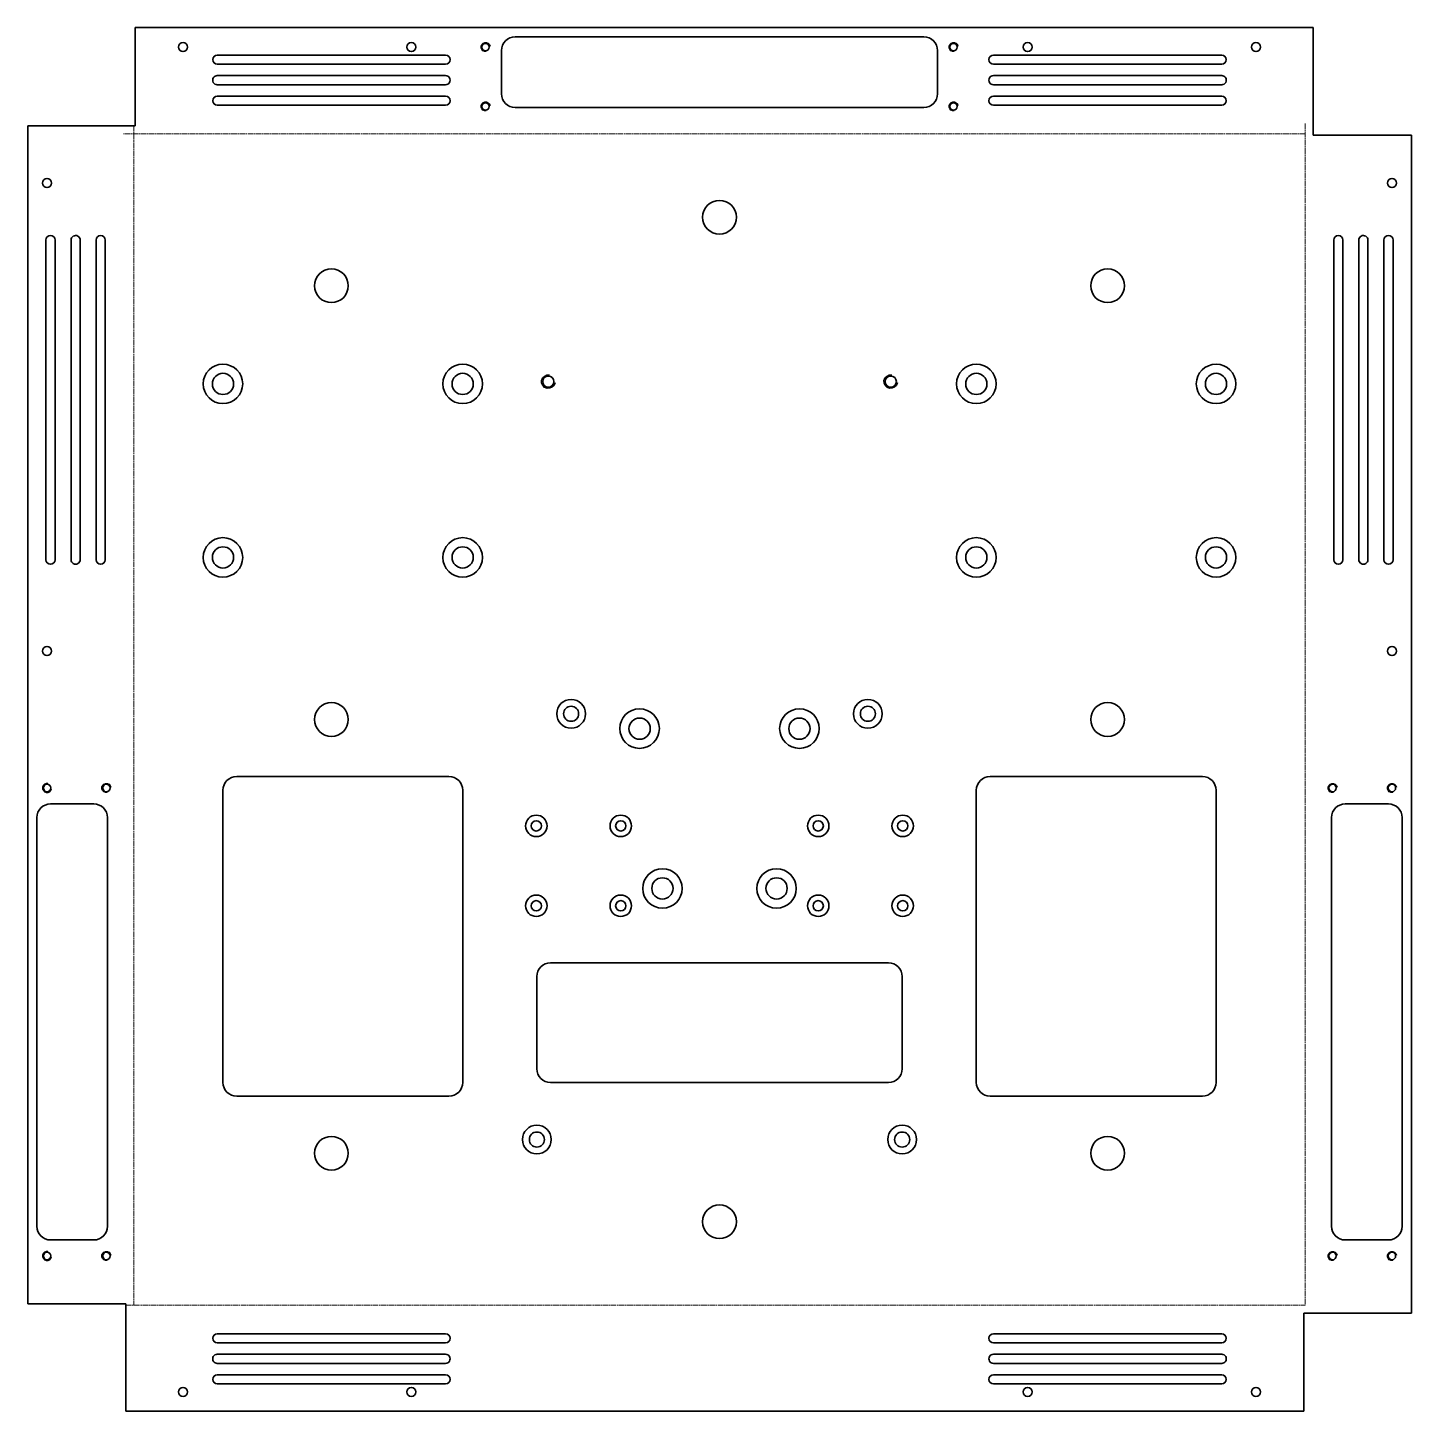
# Model space of a CAD drawing. Header units: millimetres. Extents: x 0 to 606, y 0 to 606.
import ezdxf

# ---------------------------------------------------------------- set-up
doc = ezdxf.new("R2010")
doc.units = ezdxf.units.MM
doc.linetypes.add('Chain', pattern=[13.68, 9.12, -1.14, 2.28, -1.14])
for name, color, linetype, lineweight in [('SIMUMAK Bend Centerline (ISO)', 7, 'Chain', 9), ('SIMUMAK Visible (ISO)', 7, 'Continuous', 35), ('SIMUMAK Visible Narrow (ISO)', 7, 'Continuous', 25)]:
    doc.layers.add(name, color=color, linetype=linetype, lineweight=lineweight)

# ---------------------------------------------------------------- blocks, each defined once
blk = doc.blocks.new('2DOF-150-17-PINF-03_Sheet_2_VIEW3')
at = {"layer": 'SIMUMAK Bend Centerline (ISO)', "ltscale": 0.263158}
for p, q in [((256.52, 261.05), (256.52, -256.52)), ((256.52, 256.52), (-261.05, 256.52)), ((-256.52, 260), (-256.52, -256.52)), ((-260, -256.52), (256.52, -256.52))]:
    blk.add_line(p, q, dxfattribs=at)
at = {"layer": 'SIMUMAK Visible (ISO)'}
for p, q in [((-255.9, 303.05), (260, 303.05)), ((-255.9, 260), (-255.9, 303.05)), ((-89.5, 299.05), (89.5, 299.05)), ((260, 255.9), (260, 303.05)), ((-220, 291.05), (-120, 291.05)), ((-95.5, 274.05), (-95.5, 293.05)), ((95.5, 293.05), (95.5, 274.05)), ((120, 291.05), (220, 291.05)), ((-120, 287.05), (-220, 287.05)), ((220, 287.05), (120, 287.05)), ((-219.98, 282.05), (-120, 282.05)), ((120, 282.05), (219.98, 282.05)), ((-120, 278.05), (-220, 278.05)), ((-220, 273.05), (-120, 273.05)), ((220, 278.05), (120, 278.05)), ((120, 273.05), (220, 273.05)), ((-120, 269.05), (-220, 269.05)), ((89.5, 268.05), (-89.5, 268.05)), ((220, 269.05), (120, 269.05)), ((-303.05, -255.9), (-303.05, 260)), ((-255.9, 260), (-303.05, 260)), ((260, 255.9), (303.05, 255.9)), ((303.05, 255.9), (303.05, -260)), ((-295.05, 70), (-295.05, 210)), ((-291.05, 210), (-291.05, 70)), ((-284.05, 70), (-284.05, 209.98)), ((-280.05, 210.01), (-280.05, 70)), ((-273.05, 70), (-273.05, 210)), ((-269.05, 210), (-269.05, 70)), ((269.05, 70), (269.05, 210)), ((273.05, 210), (273.05, 70)), ((280.05, 70), (280.05, 210.01)), ((284.05, 209.98), (284.05, 70)), ((291.05, 70), (291.05, 210)), ((295.05, 210), (295.05, 70)), ((-211.5, -25), (-118.5, -25)), ((118.5, -25), (211.5, -25)), ((-217.5, -159), (-217.5, -31)), ((-112.5, -31), (-112.5, -159)), ((112.5, -159), (112.5, -31)), ((217.5, -31), (217.5, -159)), ((-293.05, -37), (-274.05, -37)), ((274.05, -37), (293.05, -37)), ((-299.05, -222), (-299.05, -43)), ((-268.05, -43), (-268.05, -222)), ((268.05, -222), (268.05, -43)), ((299.05, -43), (299.05, -222)), ((-74, -106.6), (74, -106.6)), ((-80, -153), (-80, -112.6)), ((80, -112.6), (80, -153)), ((74, -159), (-74, -159)), ((-118.5, -165), (-211.5, -165)), ((211.5, -165), (118.5, -165)), ((-274.05, -228), (-293.05, -228)), ((293.05, -228), (274.05, -228)), ((-260, -255.9), (-303.05, -255.9)), ((-260, -255.9), (-260, -303.05)), ((255.9, -260), (303.05, -260)), ((255.9, -260), (255.9, -303.05)), ((-220, -269.05), (-120, -269.05)), ((120, -269.05), (220, -269.05)), ((-120, -273.05), (-220, -273.05)), ((-220, -278.05), (-120, -278.05)), ((220, -273.05), (120, -273.05)), ((120, -278.05), (220, -278.05)), ((-120, -282.05), (-219.98, -282.05)), ((219.98, -282.05), (120, -282.05)), ((-220, -287.05), (-120, -287.05)), ((120, -287.05), (220, -287.05)), ((-120, -291.05), (-220, -291.05)), ((220, -291.05), (120, -291.05)), ((255.9, -303.05), (-260, -303.05))]:
    blk.add_line(p, q, dxfattribs=at)
for centre, radius in [((-235, 294.55), 2), ((-135, 294.55), 2), ((-102.5, 294.55), 1.62), ((102.5, 294.55), 1.62), ((135, 294.55), 2), ((235, 294.55), 2), ((-102.5, 268.55), 1.62), ((102.5, 268.55), 1.62), ((-294.55, 235), 2), ((294.55, 235), 2), ((0, 220), 7.4), ((-170, 190), 7.4), ((170, 190), 7.4), ((-217.5, 147), 8.65), ((-217.5, 147), 4.65), ((-112.5, 147), 8.65), ((-112.5, 147), 4.65), ((112.5, 147), 8.65), ((112.5, 147), 4.65), ((217.5, 147), 8.65), ((217.5, 147), 4.65), ((-75, 148), 2.46), ((75, 148), 2.46), ((-217.5, 71), 8.65), ((-112.5, 71), 8.65), ((112.5, 71), 8.65), ((217.5, 71), 8.65), ((-217.5, 71), 4.65), ((-112.5, 71), 4.65), ((112.5, 71), 4.65), ((217.5, 71), 4.65), ((-294.55, 30), 2), ((294.55, 30), 2), ((-170, 0), 7.4), ((-65, 2.5), 6.3), ((65, 2.5), 6.3), ((170, 0), 7.4), ((-65, 2.5), 3.3), ((-35, -4), 8.65), ((-35, -4), 4.65), ((35, -4), 8.65), ((35, -4), 4.65), ((65, 2.5), 3.3), ((-294.55, -30), 1.62), ((-268.55, -30), 1.62), ((268.55, -30), 1.62), ((294.55, -30), 1.62), ((-80.25, -46.6), 4.7), ((-43.25, -46.6), 4.7), ((43.25, -46.6), 4.7), ((80.25, -46.6), 4.7), ((-80.25, -46.6), 2.25), ((-43.25, -46.6), 2.25), ((43.25, -46.6), 2.25), ((80.25, -46.6), 2.25), ((-25, -74), 8.65), ((25, -74), 8.65), ((-25, -74), 4.65), ((25, -74), 4.65), ((-80.25, -81.6), 4.7), ((-43.25, -81.6), 4.7), ((43.25, -81.6), 4.7), ((80.25, -81.6), 4.7), ((-80.25, -81.6), 2.25), ((-43.25, -81.6), 2.25), ((43.25, -81.6), 2.25), ((80.25, -81.6), 2.25), ((-80, -184), 6.3), ((-80, -184), 3.3), ((80, -184), 6.3), ((80, -184), 3.3), ((-170, -190), 7.4), ((170, -190), 7.4), ((0, -220), 7.4), ((-294.55, -235), 1.62), ((-268.55, -235), 1.62), ((268.55, -235), 1.62), ((294.55, -235), 1.62), ((-235, -294.55), 2), ((-135, -294.55), 2), ((135, -294.55), 2), ((235, -294.55), 2)]:
    blk.add_circle(centre, radius, dxfattribs=at)
at = {"layer": 'SIMUMAK Visible (ISO)', "extrusion": (0, 0, -1)}
for centre, radius, start, end in [((89.5, 293.05), 6, 0, 90), ((-89.5, 293.05), 6, 90, 180), ((220, 289.05), 2, 270, 90), ((120, 289.05), 2, 90, 270), ((-120, 289.05), 2, 270, 90), ((-220, 289.05), 2, 90, 270), ((220, 280.05), 2, 270, 90.53001), ((120, 280.05), 2, 89.99995, 270), ((-120, 280.05), 2, 270, 90.00005), ((-220, 280.05), 2, 89.46999, 270), ((220, 271.05), 2, 270, 90), ((120, 271.05), 2, 90, 270), ((89.5, 274.05), 6, 270, 0), ((-89.5, 274.05), 6, 180, 270), ((-120, 271.05), 2, 270, 90), ((-220, 271.05), 2, 90, 270), ((293.05, 210), 2, 0, 180), ((282.05, 210), 2, 359.46999, 179.63462), ((271.05, 210), 2, 360, 180), ((-271.05, 210), 2, 360, 180), ((-282.05, 210), 2, 0.36538, 180.53001), ((-293.05, 210), 2, 360, 180), ((293.05, 70), 2, 180, 0), ((282.05, 70), 2, 180, 0.00005), ((271.05, 70), 2, 180, 0), ((-271.05, 70), 2, 180, 0), ((-282.05, 70), 2, 179.99995, 360), ((-293.05, 70), 2, 180, 0), ((211.5, -31), 6, 360, 90), ((118.5, -31), 6, 90, 180), ((-118.5, -31), 6, 360, 90), ((-211.5, -31), 6, 90, 180), ((293.05, -43), 6, 360, 90), ((274.05, -43), 6, 90, 180), ((-274.05, -43), 6, 0, 90), ((-293.05, -43), 6, 90, 180), ((74, -112.6), 6, 0, 90), ((-74, -112.6), 6, 90, 180), ((74, -153), 6, 270, 0), ((-74, -153), 6, 180, 270), ((211.5, -159), 6, 270, 0), ((118.5, -159), 6, 180, 270), ((-118.5, -159), 6, 270, 0), ((-211.5, -159), 6, 180, 270), ((293.05, -222), 6, 270, 360), ((274.05, -222), 6, 180, 270), ((-274.05, -222), 6, 270, 0), ((-293.05, -222), 6, 180, 270), ((220, -271.05), 2, 270, 90), ((120, -271.05), 2, 90, 270), ((-120, -271.05), 2, 270, 90), ((-220, -271.05), 2, 90, 270), ((220, -280.05), 2, 269.46999, 90), ((120, -280.05), 2, 90, 270.00005), ((-120, -280.05), 2, 269.99995, 90), ((-220, -280.05), 2, 90, 270.53001), ((220, -289.05), 2, 270, 90), ((120, -289.05), 2, 90, 270), ((-120, -289.05), 2, 270, 90), ((-220, -289.05), 2, 90, 270)]:
    blk.add_arc(centre, radius, start, end, dxfattribs=at)
at = {"layer": 'SIMUMAK Visible Narrow (ISO)', "extrusion": (0, 0, -1)}
for centre, radius, start, end in [((102.5, 294.55), 2, 260, 170), ((-102.5, 294.55), 2, 260, 170), ((102.5, 268.55), 2, 260, 170), ((-102.5, 268.55), 2, 260, 170), ((75, 148), 3, 190, 100), ((-75, 148), 3, 190, 100), ((268.55, -30), 2, 260, 170), ((-268.55, -30), 2, 260, 170), ((-294.55, -30), 2, 260, 170), ((268.55, -235), 2, 260, 170), ((-268.55, -235), 2, 260, 170), ((-294.55, -235), 2, 260, 170)]:
    blk.add_arc(centre, radius, start, end, dxfattribs=at)
at = {"layer": 'SIMUMAK Visible Narrow (ISO)'}
for centre in [(-294.55, -30), (-294.55, -235)]:
    blk.add_arc(centre, 2, 80, 350, dxfattribs=at)

msp = doc.modelspace()

# ---------------------------------------------------------------- block references
msp.add_blockref('2DOF-150-17-PINF-03_Sheet_2_VIEW3', (303.05, 303.05))

doc.saveas('drawing.dxf')
